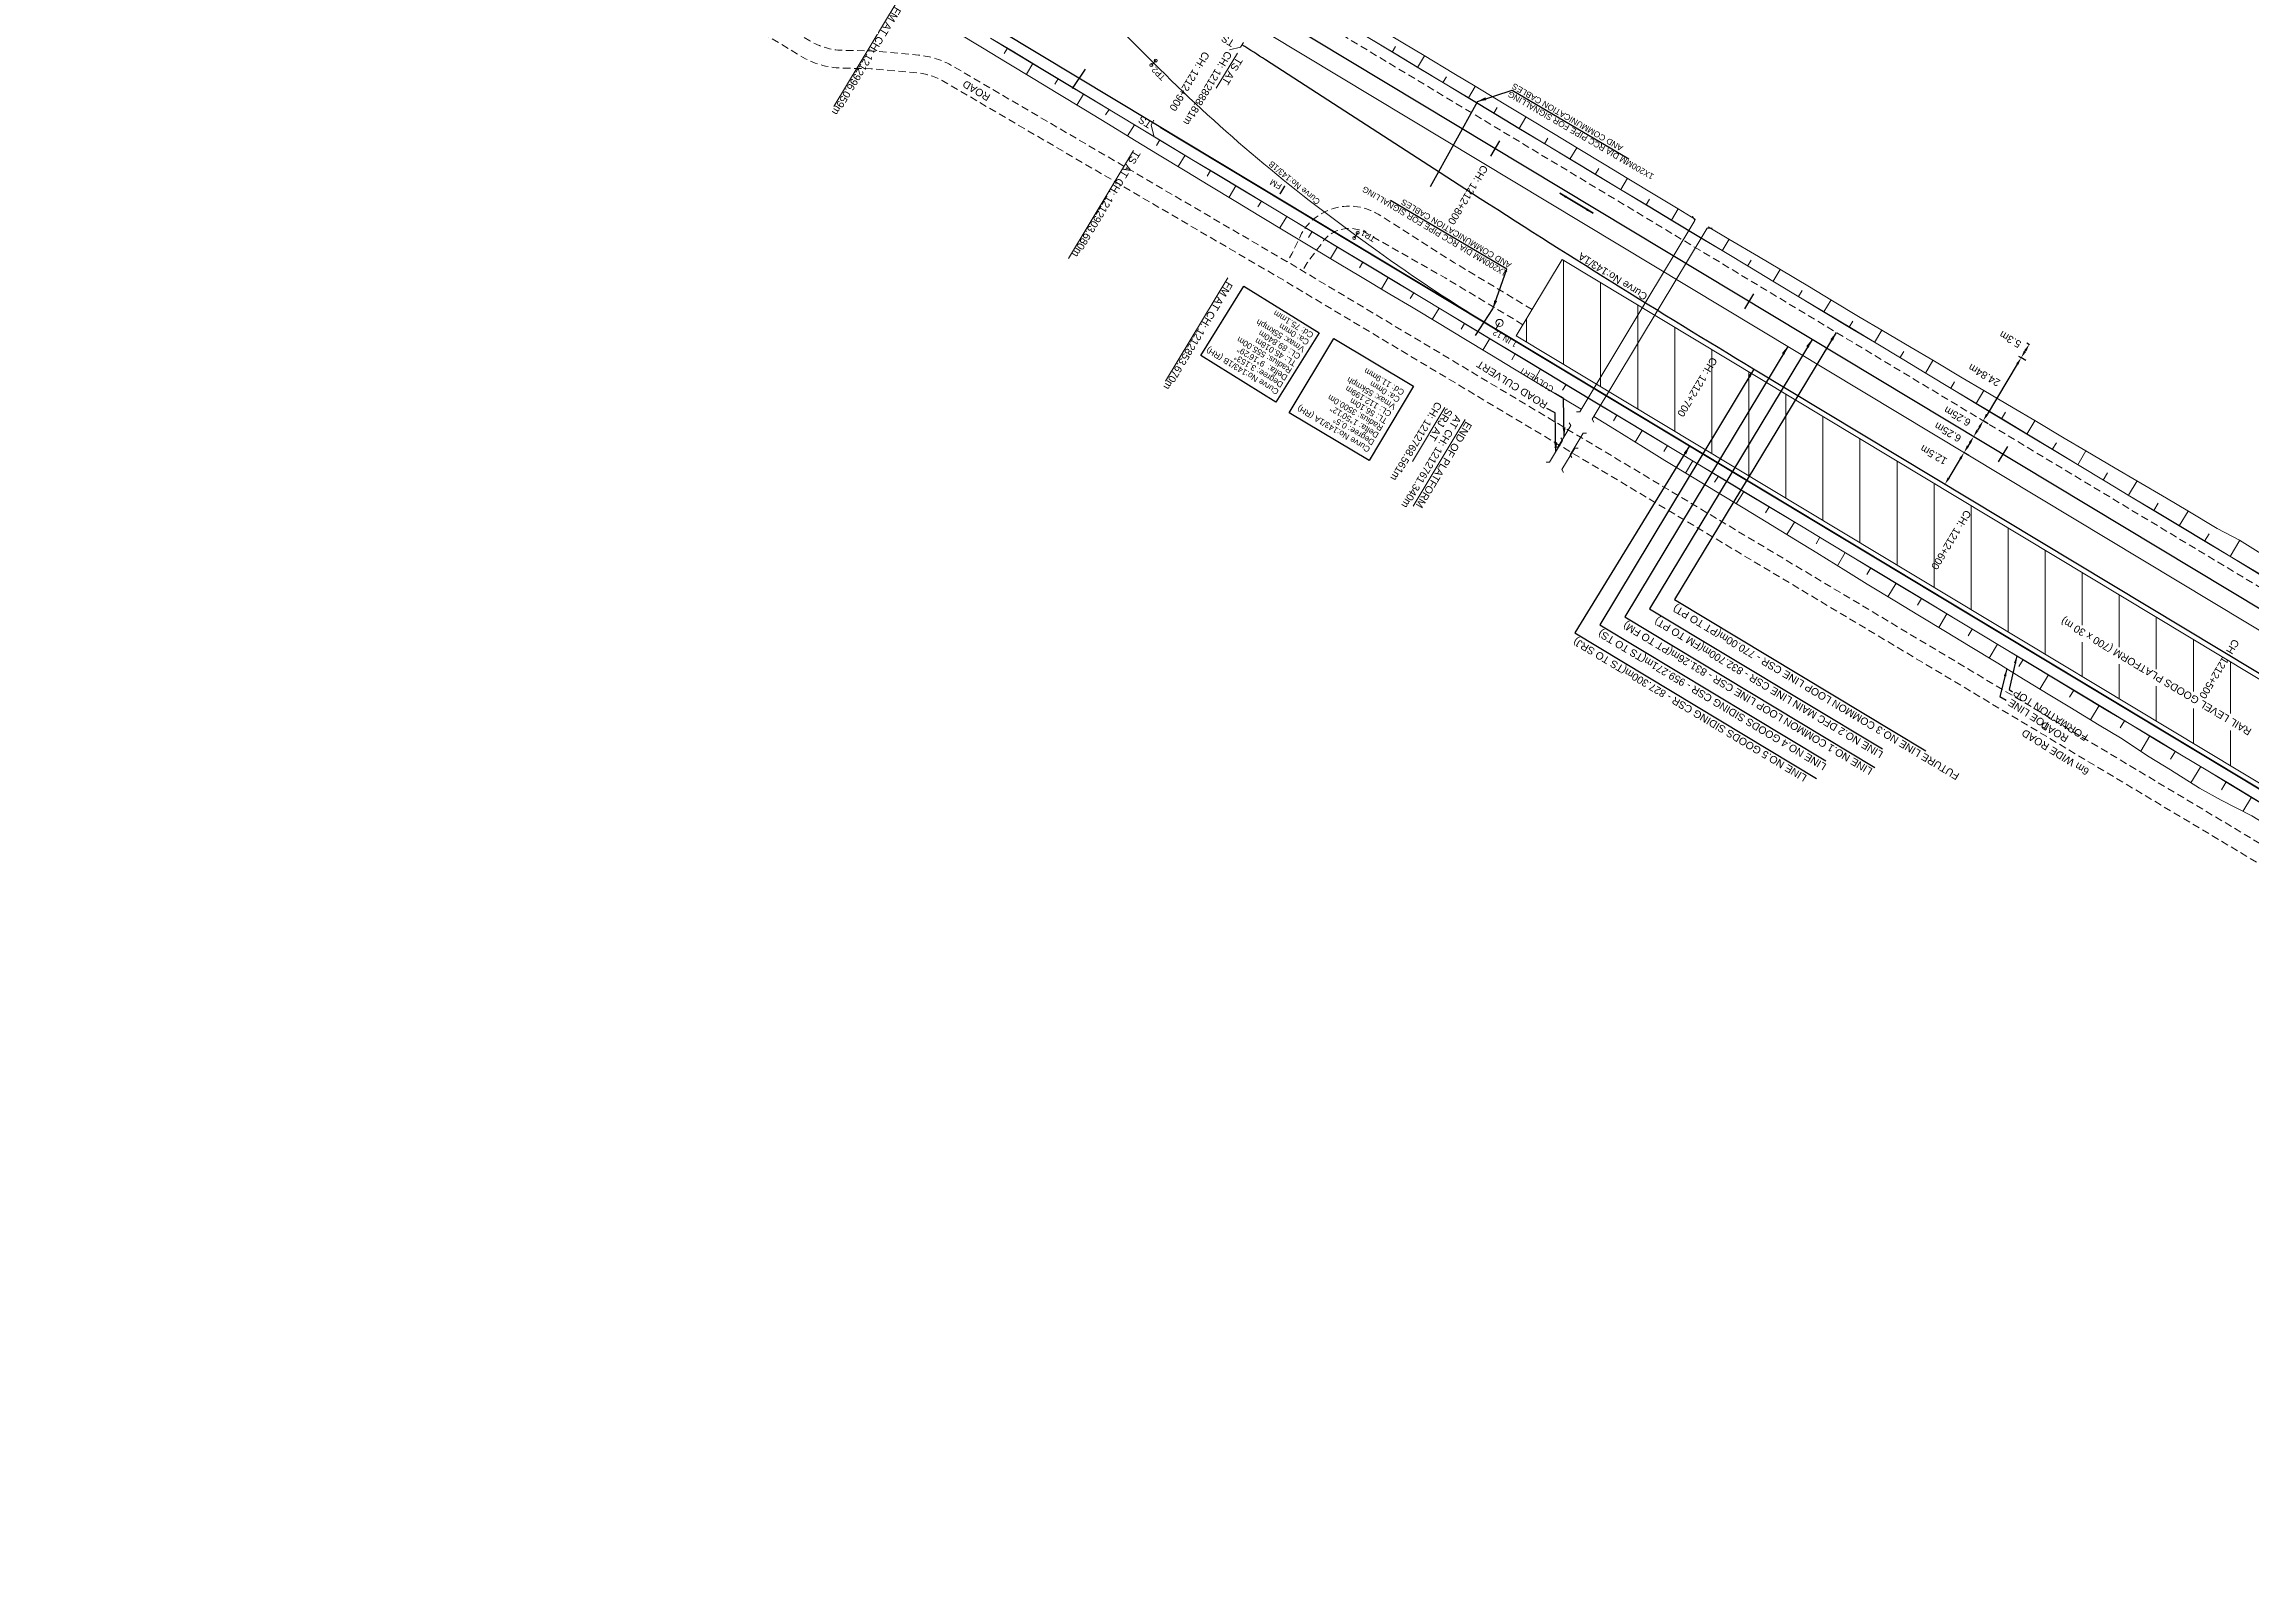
# Model space of a CAD drawing. Header units: metres. Extents: x 618805 to 628804, y 3390925 to 3396999.
# Drawn here: x 626296 to 627041, y 3391789 to 3392304 of the extents above; entities that cross this region are included whole.
import ezdxf
from ezdxf.enums import TextEntityAlignment as Align

# ---------------------------------------------------------------- set-up
doc = ezdxf.new("R2010")
doc.units = ezdxf.units.M
doc.header["$MEASUREMENT"] = 0
doc.linetypes.add('DASHED', pattern=[0.75, 0.5, -0.25])
doc.linetypes.add('HIDDEN', pattern=[0.375, 0.25, -0.125])
doc.layers.get('Defpoints').update_dxf_attribs({"lineweight": 0})
for name, color, linetype, lineweight in [('A-HATCH 1', 8, 'Continuous', 5), ('C-ALIG-LABL-DG', 1, 'Continuous', 25), ('Cardinal_Leader', 10, 'Continuous', 0), ("NEW KHANNA CROSSING STN. SRJ's", 10, 'Continuous', 0), ('NEW MANDI GOBINDGARH PLATFORM', 1, 'Continuous', 0), ("NEW MANDI GOBINDPUR CROSSING STN. SRJ's", 10, 'Continuous', 0), ('NEW MANDI GOBINDPUR LOOP LINES', 1, 'Continuous', 0), ('Proposed Curve_Details', 10, 'Continuous', 0), ('PROPOSED DFCC TOE LINE', 239, 'Continuous', 0), ('PROPOSED DFCC TOE SLOPES', 239, 'Continuous', 0), ('PROPOSED DFCC TRACK', 1, 'Continuous', 0), ('PROPOSED FORMATION LINE - PLAN', 187, 'Continuous', 0), ('Proposed TPTC Chainages', 10, 'Continuous', 0)]:
    doc.layers.add(name, color=color, linetype=linetype, lineweight=lineweight)
for name, color, linetype in [('Dimension', 10, 'Continuous'), ('PROPOSED ROADS', 10, 'DASHED'), ('Signalling cable pipes', 234, 'Continuous')]:
    doc.layers.add(name, color=color, linetype=linetype)
doc.styles.add('ARIAL', font='arial.ttf')
doc.styles.get("Standard").update_dxf_attribs({"font": 'arial.ttf'})
doc.styles.add('Style-Arial', font='arial.ttf')
doc.dimstyles.new('ISO-25', dxfattribs={"dimtxt": 2.5, "dimasz": 2.5, "dimexe": 1.25, "dimexo": 0.625, "dimtad": 1, "dimtxsty": 'Standard', "dimcen": 2.5, "dimadec": 0, "dimazin": 0, "dimtfac": 1, "dimtmove": 0, "dimatfit": 3, "dimfxl": 1, "dimarcsym": 0})
doc.dimstyles.get("Standard").update_dxf_attribs({"dimtxt": 2.5, "dimasz": 2.5, "dimexe": 0.18, "dimexo": 0.0625, "dimgap": 0.09, "dimtad": 0, "dimtih": 1, "dimtoh": 1, "dimdec": 3, "dimzin": 0, "dimdsep": 46, "dimtxsty": 'Standard', "dimcen": 0.09, "dimadec": 0, "dimazin": 0, "dimtfac": 1, "dimtdec": 3, "dimtofl": 0, "dimtmove": 0, "dimatfit": 3, "dimfxl": 1, "dimtolj": 1, "dimtzin": 0, "dimarcsym": 0})

# ---------------------------------------------------------------- blocks, each defined once
blk = doc.blocks.new('*D286')
at = {"layer": 'Defpoints', "color": 0, "transparency": 16777216}
for p in [(626948.87, 3392170.16), (626943.91, 3392165.85), (626945.64, 3392164.8)]:
    blk.add_point(p, dxfattribs=at)
at = {"layer": 'Dimension', "color": 0, "lineweight": -2, "transparency": 16777216}
for p, q in [((626948.76, 3392170.22), (626947.02, 3392171.27)), ((626945.54, 3392164.87), (626943.8, 3392165.91)), ((626945.84, 3392169.06), (626945.2, 3392167.99))]:
    blk.add_line(p, q, dxfattribs=at)
at = {"layer": 'Dimension', "color": 0, "transparency": 16777216}
for points in [[(626945.48, 3392169.28), (626946.2, 3392168.85), (626947.13, 3392171.2)], [(626944.84, 3392168.21), (626945.55, 3392167.78), (626943.91, 3392165.85)]]:
    blk.add_solid(points, dxfattribs=at)
at = {"layer": 'Dimension', "color": 0, "lineweight": 0, "transparency": 16777216, "insert": (626938.41, 3392172.71), "char_height": 2.5, "attachment_point": 5, "rotation": 150, "style": 'Style-Arial'}
blk.add_mtext('\\A1;6.25m', dxfattribs=at)
blk = doc.blocks.new('TerminatorOpen_0.5')
at = {"color": 0, "linetype": 'ByBlock', "lineweight": -2}
for q in [(-1, 0.25), (-1, 0), (-1, -0.25)]:
    blk.add_line((0, 0), q, dxfattribs=at)
blk = doc.blocks.new('*D270')
at = {"layer": 'Defpoints', "color": 0, "transparency": 16777216}
for p in [(626964.93, 3392202.96), (626965.9, 3392202.38), (626962.2, 3392198.42)]:
    blk.add_point(p, dxfattribs=at)
at = {"layer": 'Dimension', "color": 0, "lineweight": -2, "transparency": 16777216}
for p, q in [((626964.45, 3392199.98), (626964.61, 3392200.24)), ((626965.04, 3392202.9), (626966, 3392202.32)), ((626962.31, 3392198.35), (626963.27, 3392197.78))]:
    blk.add_line(p, q, dxfattribs=at)
at = {"layer": 'Dimension', "color": 0, "transparency": 16777216}
for points in [[(626964.1, 3392200.2), (626964.81, 3392199.77), (626963.16, 3392197.84)], [(626964.25, 3392200.45), (626964.96, 3392200.02), (626965.9, 3392202.38)]]:
    blk.add_solid(points, dxfattribs=at)
at = {"layer": 'Dimension', "color": 0, "lineweight": 0, "transparency": 16777216, "insert": (626959.49, 3392204.02), "char_height": 2.5, "attachment_point": 5, "rotation": 150, "style": 'Style-Arial'}
blk.add_mtext('\\A1;5.3m', dxfattribs=at)
blk = doc.blocks.new('*D256')
at = {"layer": 'Defpoints', "color": 0, "transparency": 16777216}
for p in [(626947.13, 3392171.2), (626948.87, 3392170.16), (626952.09, 3392175.51)]:
    blk.add_point(p, dxfattribs=at)
at = {"layer": 'Dimension', "color": 0, "lineweight": -2, "transparency": 16777216}
for p, q in [((626948.76, 3392170.22), (626947.02, 3392171.27)), ((626949.06, 3392174.42), (626948.42, 3392173.35)), ((626951.98, 3392175.58), (626950.25, 3392176.62))]:
    blk.add_line(p, q, dxfattribs=at)
at = {"layer": 'Dimension', "color": 0, "transparency": 16777216}
for points in [[(626948.06, 3392173.56), (626948.78, 3392173.13), (626947.13, 3392171.2)], [(626948.71, 3392174.63), (626949.42, 3392174.2), (626950.35, 3392176.56)]]:
    blk.add_solid(points, dxfattribs=at)
at = {"layer": 'Dimension', "color": 0, "lineweight": 0, "transparency": 16777216, "insert": (626941.63, 3392178.06), "char_height": 2.5, "attachment_point": 5, "rotation": 150, "style": 'Style-Arial'}
blk.add_mtext('\\A1;6.25m', dxfattribs=at)
blk = doc.blocks.new('*D257')
at = {"layer": 'Defpoints', "color": 0, "transparency": 16777216}
for p in [(626964.9, 3392196.79), (626950.35, 3392176.56), (626952.09, 3392175.51)]:
    blk.add_point(p, dxfattribs=at)
at = {"layer": 'Dimension', "color": 0, "lineweight": -2, "transparency": 16777216}
for p, q in [((626961.87, 3392195.7), (626951.64, 3392178.7)), ((626964.79, 3392196.86), (626963.06, 3392197.9)), ((626951.98, 3392175.58), (626950.25, 3392176.62))]:
    blk.add_line(p, q, dxfattribs=at)
at = {"layer": 'Dimension', "color": 0, "transparency": 16777216}
for points in [[(626961.52, 3392195.91), (626962.23, 3392195.48), (626963.16, 3392197.84)], [(626951.29, 3392178.91), (626952, 3392178.48), (626950.35, 3392176.56)]]:
    blk.add_solid(points, dxfattribs=at)
at = {"layer": 'Dimension', "color": 0, "lineweight": 0, "transparency": 16777216, "insert": (626950.7, 3392191.98), "char_height": 2.5, "attachment_point": 5, "rotation": 150, "style": 'Style-Arial'}
blk.add_mtext('\\A1;24.84m', dxfattribs=at)
blk = doc.blocks.new('*D262')
at = {"layer": 'Defpoints', "color": 0, "transparency": 16777216}
for p in [(626945.64, 3392164.8), (626937.46, 3392155.14), (626939.2, 3392154.09)]:
    blk.add_point(p, dxfattribs=at)
at = {"layer": 'Dimension', "color": 0, "lineweight": -2, "transparency": 16777216}
for p, q in [((626942.62, 3392163.71), (626938.75, 3392157.28)), ((626945.54, 3392164.87), (626943.8, 3392165.91)), ((626939.09, 3392154.16), (626937.35, 3392155.2))]:
    blk.add_line(p, q, dxfattribs=at)
at = {"layer": 'Dimension', "color": 0, "transparency": 16777216}
for points in [[(626942.26, 3392163.92), (626942.97, 3392163.49), (626943.91, 3392165.85)], [(626938.39, 3392157.5), (626939.11, 3392157.07), (626937.46, 3392155.14)]]:
    blk.add_solid(points, dxfattribs=at)
at = {"layer": 'Dimension', "color": 0, "lineweight": 0, "transparency": 16777216, "insert": (626933.64, 3392165.06), "char_height": 2.5, "attachment_point": 5, "rotation": 150, "style": 'Style-Arial'}
blk.add_mtext('\\A1;12.5m', dxfattribs=at)
blk = doc.blocks.new('Tick Hor')
blk.add_lwpolyline([(-0.5, 0), (0.5, 0)])

msp = doc.modelspace()

# ---------------------------------------------------------------- hatches: boundary and pattern name
at = {"layer": 'NEW MANDI GOBINDGARH PLATFORM', "lineweight": 0}
h = msp.add_hatch(dxfattribs=at)
h.set_pattern_fill('ANSI31', color=256, scale=100, angle=45)
h.set_pattern_definition([(90, (33.765, -20.325), (-12.5, 3e-15), [])])
h.paths.add_polyline_path([(626808.277, 3392230.9452), (626792.8029, 3392205.244), (627364.0509, 3391861.3783), (627371.5758, 3391856.8479), (627377.5657, 3391853.2307), (627382.0263, 3391850.5288), (627386.4627, 3391847.8307), (627392.4803, 3391844.1525), (627407.9524, 3391869.8505), (627406.5542, 3391870.7103), (627402.0801, 3391873.4451), (627397.592, 3391876.1747), (627393.0912, 3391878.9009), (627388.5711, 3391881.6306), (627384.0524, 3391884.3538), (627379.5247, 3391887.0798)])
h.paths.add_polyline_path([(627302.813, 3391913.6305), (627237.3144, 3391952.7737), (627233.9082, 3391947.2874), (627299.4068, 3391908.1442)], flags=16)
h.paths.add_polyline_path([(627044.2814, 3392071.543), (626976.4194, 3392111.976), (626973.8974, 3392107.7527), (627041.7594, 3392067.3197)], flags=16)

# ---------------------------------------------------------------- linework, layer by layer
at = {"layer": 'A-HATCH 1', "color": 1, "lineweight": 25, "ltscale": 2}
for points in [[(626711.7129, 3392182.843), (626686.3154, 3392198.589), (626700.8329, 3392222.0048), (626726.2304, 3392206.2587)], [(626743.1362, 3392163.1122), (626716.2095, 3392179.2124), (626731.234, 3392204.34), (626758.1607, 3392188.2398)]]:
    msp.add_lwpolyline(points, close=True, dxfattribs=at)
at = {"layer": 'Cardinal_Leader', "color": 1, "linetype": 'Continuous', "lineweight": 13}
for p, q in [((626669.6528, 3392296.5807), (626671.133, 3392298.0999)), ((626738.0914, 3392238.2433), (626739.2825, 3392239.9985))]:
    msp.add_line(p, q, dxfattribs=at)
for centre in [(626669.6528, 3392296.5807), (626671.133, 3392298.0999), (626738.0914, 3392238.2433), (626739.2825, 3392239.9985)]:
    msp.add_circle(centre, 0.5, dxfattribs=at)
at = {"layer": 'Dimension', "lineweight": 9}
msp.add_lwpolyline([(626787.1398, 3392209.5928), (626785.848, 3392207.4524)], dxfattribs=at)
msp.add_circle((626787.1398, 3392209.5928), 1.2, dxfattribs=at)
at = {"layer": "NEW KHANNA CROSSING STN. SRJ's", "color": 10, "linetype": 'Continuous', "lineweight": 13, "flags": 128}
msp.add_lwpolyline([(626775.5892, 3392176.9877), (626758.0059, 3392147.7774)], dxfattribs=at)
at = {"layer": 'NEW MANDI GOBINDGARH PLATFORM', "linetype": 'Continuous', "lineweight": 0}
msp.add_lwpolyline([(626792.8029, 3392205.244), (626808.277, 3392230.9452), (627408.003, 3391869.9371), (627392.5312, 3391844.2345), (626792.8052, 3392205.2426)], dxfattribs=at)
at = {"layer": "NEW MANDI GOBINDPUR CROSSING STN. SRJ's", "linetype": 'Continuous', "lineweight": 13, "flags": 128}
for points in [[(626583.5459, 3392317.4792), (626562.564, 3392282.6504)], [(626698.6756, 3392300.6618), (626691.5519, 3392288.7963)], [(626663.6291, 3392267.7463), (626641.7326, 3392231.2744)], [(626695.4585, 3392224.786), (626674.4766, 3392189.9573)], [(626768.7212, 3392181.0151), (626757.7729, 3392162.7791)]]:
    msp.add_lwpolyline(points, dxfattribs=at)
at = {"layer": "NEW MANDI GOBINDPUR CROSSING STN. SRJ's", "flags": 128}
msp.add_lwpolyline([(626700.7231, 3392304.2603), (626699.769, 3392302.671), (626696.0724, 3392301.7479)], dxfattribs=at)
at = {"layer": "NEW MANDI GOBINDPUR CROSSING STN. SRJ's", "color": 1, "linetype": 'Continuous', "lineweight": 50, "const_width": 0.5, "flags": 128}
msp.add_lwpolyline([(626714.7159, 3392255.8535), (626713.0335, 3392253.0586)], dxfattribs=at)
at = {"layer": 'NEW MANDI GOBINDPUR LOOP LINES', "color": 1, "linetype": 'Continuous', "lineweight": 25}
msp.add_line((626777.7069, 3392253.4021), (626767.0658, 3392260.2816), dxfattribs=at)
at = {"layer": 'NEW MANDI GOBINDPUR LOOP LINES', "linetype": 'Continuous', "lineweight": 0, "flags": 128}
for points in [[(627417.0667, 3391881.0273), (625293.8938, 3393159.082)], [(626670.5366, 3392277.9684), (626669.5824, 3392276.3791), (626670.5055, 3392272.6825)]]:
    msp.add_lwpolyline(points, dxfattribs=at)
at = {"layer": 'NEW MANDI GOBINDPUR LOOP LINES', "color": 1, "linetype": 'Continuous', "lineweight": 25}
for points in [[(626670.0595, 3392277.1738), (626076.8772, 3392634.2428)], [(627405.5734, 3391834.4274), (626670.0595, 3392277.1738)], [(627429.3589, 3391859.038), (626872.8903, 3392194.0071)]]:
    msp.add_lwpolyline(points, dxfattribs=at)
at = {"layer": 'NEW MANDI GOBINDPUR LOOP LINES', "color": 5, "linetype": 'HIDDEN', "lineweight": 0, "ltscale": 10, "flags": 128}
msp.add_lwpolyline([(627352.8953, 3391934.2456), (626469.1545, 3392466.2179)], dxfattribs=at)
at = {"layer": 'NEW MANDI GOBINDPUR LOOP LINES', "linetype": 'Continuous', "lineweight": 0}
msp.add_lwpolyline([(626539.3695, 3392402.0667, -0.02176849), (626579.6324, 3392375.3816), (626589.2634, 3392368.433, -0.04049045), (626657.5574, 3392310.2137), (626670.3929, 3392297.3403, 0.04049045), (626738.6869, 3392239.1209), (626745.4582, 3392234.2356, 0.02145454), (626785.8576, 3392207.4685)], format="xyb", dxfattribs=at)
at = {"layer": 'NEW MANDI GOBINDPUR LOOP LINES', "color": 1, "linetype": 'Continuous', "lineweight": 25}
for points in [[(626767.0658, 3392260.2816), (626708.1816, 3392298.3504, 0.00067438), (626700.2461, 3392303.4656, 0.00067438)], [(626672.6298, 3392275.6266), (627405.5734, 3391834.4274, 0.0371065), (627479.003, 3391797.3421), (627497.9237, 3391789.4871)], [(626872.8903, 3392194.0071, -0.00801442), (626777.7069, 3392253.4021)]]:
    msp.add_lwpolyline(points, format="xyb", dxfattribs=at)
at = {"layer": 'PROPOSED DFCC TOE LINE', "lineweight": 0, "flags": 128}
for points in [[(626737.3324, 3392314.3528), (626744.5743, 3392310.0127), (626754.5253, 3392304.0957), (626761.7723, 3392299.8037), (626771.6763, 3392293.8067), (626778.8753, 3392289.4357), (626788.7573, 3392283.4637), (626795.9893, 3392279.0857), (626805.8703, 3392273.1127), (626813.1213, 3392268.7657), (626823.0243, 3392262.8277), (626830.2633, 3392258.4617), (626840.1393, 3392252.4797), (626847.3703, 3392248.1007), (626853.2955, 3392244.5312)], [(626698.7586, 3392250.2325), (626688.8436, 3392256.2095), (626681.6146, 3392260.5845), (626671.7376, 3392266.5735), (626664.5136, 3392270.9575), (626654.6406, 3392276.9505), (626647.3936, 3392281.3505), (626637.5576, 3392287.3515), (626630.3196, 3392291.7675), (626620.4686, 3392297.7425), (626613.2606, 3392302.1055), (626603.3426, 3392308.0725)], [(626814.7371, 3392180.4759), (626808.7916, 3392184.0125), (626801.5366, 3392188.3515), (626791.6256, 3392194.2755), (626784.4116, 3392198.6825), (626774.5306, 3392204.6565), (626767.2946, 3392209.0275), (626757.3956, 3392214.9715), (626750.1466, 3392219.3205), (626740.2396, 3392225.2505), (626733.0056, 3392229.5655), (626723.0886, 3392235.5395), (626715.8766, 3392239.8895), (626705.9666, 3392245.8755), (626698.7412, 3392250.243)], [(626857.493, 3392242.0055), (626864.5453, 3392237.8537), (626874.5093, 3392231.9817), (626881.7683, 3392227.6847), (626891.7253, 3392221.7647), (626898.9383, 3392217.4277), (626908.8623, 3392211.4547), (626916.0983, 3392207.1547), (626926.0573, 3392201.2527), (626933.3073, 3392196.9637), (626943.2743, 3392191.0757), (626950.5273, 3392186.7907), (626960.4943, 3392180.9017), (626967.7373, 3392176.6007), (626977.6503, 3392170.7267), (626984.9543, 3392166.4207), (626994.9213, 3392160.5997), (627002.2263, 3392156.3337), (627012.1543, 3392150.4477), (627019.4223, 3392146.1217), (627029.3603, 3392140.2067), (627036.8503, 3392136.2927), (627046.7103, 3392130.1277)], [(627048.2356, 3392038.8665), (627040.9556, 3392043.1995), (627030.6936, 3392048.5055), (627023.3706, 3392052.5755), (627013.5106, 3392058.7395), (627006.4096, 3392063.1785), (626996.6876, 3392069.5735), (626989.4406, 3392073.8905), (626979.5596, 3392079.8985), (626972.3146, 3392084.2645), (626962.4606, 3392090.2735), (626955.2616, 3392094.7145), (626945.4276, 3392100.7575), (626938.1836, 3392105.1635), (626928.2856, 3392111.0605), (626921.0786, 3392115.4225), (626911.2156, 3392121.4835), (626904.0396, 3392125.8965), (626894.1786, 3392131.9615), (626887.0056, 3392136.3795), (626877.1336, 3392142.4245), (626869.9436, 3392146.8015), (626860.0276, 3392152.7885), (626852.8256, 3392157.1425), (626842.9456, 3392163.1905), (626835.7616, 3392167.6125), (626825.9206, 3392173.6885), (626818.9456, 3392177.9685)]]:
    msp.add_lwpolyline(points, dxfattribs=at)
at = {"layer": 'PROPOSED DFCC TOE SLOPES', "linetype": 'Continuous', "lineweight": 0, "flags": 128}
for points in [[(626621.099, 3392302.2689), (626620.0164, 3392300.4702)], [(626629.6665, 3392297.1117), (626627.4845, 3392293.487)], [(626750.9246, 3392300.9818), (626752.0893, 3392302.9167)], [(626759.4919, 3392295.8244), (626761.8563, 3392299.7528)], [(626759.4921, 3392295.8242), (626761.8569, 3392299.7525)], [(626638.2341, 3392291.9548), (626637.1299, 3392290.1205)], [(626638.2342, 3392291.9548), (626637.13, 3392290.1204)], [(626768.06, 3392290.6675), (626769.2355, 3392292.6202)], [(626768.06, 3392290.6674), (626769.2355, 3392292.6201)], [(626776.6275, 3392285.51), (626778.9599, 3392289.3846)], [(626776.6275, 3392285.51), (626778.96, 3392289.3845)], [(626646.8014, 3392286.797), (626644.5625, 3392283.0777)], [(626646.8016, 3392286.7969), (626644.5629, 3392283.0775)], [(626655.3691, 3392281.6398), (626654.238, 3392279.7608)], [(626785.1947, 3392280.3526), (626786.3564, 3392282.2826)], [(626663.9364, 3392276.4824), (626661.655, 3392272.6927)], [(626663.9364, 3392276.4823), (626661.6551, 3392272.6926)], [(626793.762, 3392275.1953), (626796.073, 3392279.0351)], [(626793.7623, 3392275.1951), (626796.0737, 3392279.0347)], [(626672.5039, 3392271.325), (626671.3539, 3392269.4146)], [(626672.504, 3392271.325), (626671.3541, 3392269.4145)], [(626802.33, 3392270.0382), (626803.4808, 3392271.9499)], [(626810.8975, 3392264.881), (626813.2055, 3392268.7152)], [(626681.0717, 3392266.1679), (626678.7547, 3392262.3186)], [(626689.6392, 3392261.0108), (626688.4738, 3392259.0747)], [(626819.4651, 3392259.7239), (626820.6234, 3392261.6483)], [(626819.4653, 3392259.7237), (626820.6238, 3392261.6481)], [(626698.2067, 3392255.8535), (626695.8708, 3392251.9733)], [(626828.0323, 3392254.5661), (626830.3467, 3392258.4112)], [(626706.774, 3392250.6961), (626705.6025, 3392248.7499)], [(626706.7741, 3392250.696), (626705.6025, 3392248.7499)], [(626715.3418, 3392245.5391), (626712.9903, 3392241.6329)], [(626715.342, 3392245.539), (626712.9907, 3392241.6326)], [(626836.5997, 3392249.4091), (626837.7496, 3392251.3199)], [(626836.6001, 3392249.4089), (626837.7503, 3392251.3195)], [(626845.1677, 3392244.2519), (626847.4541, 3392248.0502)], [(626723.9095, 3392240.3818), (626722.731, 3392238.4239)], [(626862.3025, 3392233.937), (626864.6302, 3392237.8037)], [(626732.4768, 3392235.2244), (626730.1175, 3392231.3052)], [(626741.0441, 3392230.067), (626739.8711, 3392228.1185)], [(626870.87, 3392228.7799), (626872.0578, 3392230.7532)], [(626749.6118, 3392224.91), (626747.2799, 3392221.0364)], [(626749.6121, 3392224.9098), (626747.2805, 3392221.036)], [(626879.4377, 3392223.6229), (626881.8524, 3392227.6347)], [(626879.4377, 3392223.6229), (626881.8524, 3392227.6347)], [(626758.1796, 3392219.7527), (626757.0184, 3392217.8236)], [(626766.7468, 3392214.5952), (626764.4305, 3392210.7473)], [(626888.0053, 3392218.4659), (626889.2267, 3392220.495)], [(626888.0057, 3392218.4657), (626889.2272, 3392220.4947)], [(626896.5727, 3392213.3079), (626899.0223, 3392217.3772)], [(626775.3143, 3392209.4378), (626774.1544, 3392207.5111)], [(626775.3144, 3392209.4378), (626774.1545, 3392207.511)], [(626905.1402, 3392208.151), (626906.365, 3392210.1858)], [(626905.1402, 3392208.151), (626906.365, 3392210.1858)], [(626913.7078, 3392202.9938), (626916.1824, 3392207.1049)], [(626783.8819, 3392204.2807), (626781.5525, 3392200.4111)], [(626922.2754, 3392197.8367), (626923.5304, 3392199.9216)], [(626922.2755, 3392197.8366), (626923.5305, 3392199.9215)], [(626792.4495, 3392199.1237), (626791.2717, 3392197.1674)], [(626792.4498, 3392199.1235), (626791.2723, 3392197.1671)], [(626801.0173, 3392193.9664), (626798.6691, 3392190.0654)], [(626930.8427, 3392192.6789), (626933.3919, 3392196.9137)], [(626930.8428, 3392192.6788), (626933.3921, 3392196.9136)], [(626809.5845, 3392188.8089), (626808.418, 3392186.8712)], [(626809.5845, 3392188.8088), (626808.4181, 3392186.8711)], [(626939.4102, 3392187.5218), (626940.7061, 3392189.6746)], [(626947.978, 3392182.3653), (626950.6115, 3392186.7409)], [(626947.9784, 3392182.3651), (626950.6123, 3392186.7405)], [(626826.7196, 3392178.4946), (626825.5554, 3392176.5608)], [(626826.7197, 3392178.4945), (626825.5556, 3392176.5606)], [(626956.5457, 3392177.2076), (626957.8839, 3392179.4305)], [(626835.2873, 3392173.3374), (626832.9034, 3392169.3771)], [(626835.2874, 3392173.3373), (626832.9036, 3392169.377)], [(626965.1131, 3392172.0502), (626967.8221, 3392176.5504)], [(626843.8547, 3392168.1797), (626842.6362, 3392166.1553)], [(626843.8547, 3392168.1797), (626842.6362, 3392166.1553)], [(626852.4222, 3392163.0226), (626849.9443, 3392158.9062)], [(626973.6805, 3392166.893), (626975.0528, 3392169.1728)], [(626982.2478, 3392161.7355), (626985.0383, 3392166.3717)], [(626982.2481, 3392161.7352), (626985.0392, 3392166.3711)], [(626860.9897, 3392157.8656), (626859.7409, 3392155.7912)], [(626860.9899, 3392157.8655), (626859.7412, 3392155.791)], [(626990.8156, 3392156.5781), (626992.2452, 3392158.9529)], [(626999.3831, 3392151.4212), (627002.3102, 3392156.284)], [(626999.3832, 3392151.4212), (627002.3103, 3392156.2839)], [(626869.5576, 3392152.7084), (626867.0526, 3392148.5469)], [(626869.5575, 3392152.7084), (626867.0526, 3392148.547)], [(626878.1248, 3392147.5507), (626876.8628, 3392145.4541)], [(627007.9503, 3392146.2634), (627009.4313, 3392148.7237)], [(626886.6923, 3392142.3934), (626884.1316, 3392138.1393)], [(627016.518, 3392141.1063), (627019.5066, 3392146.0715)], [(627016.5183, 3392141.1062), (627019.5073, 3392146.0711)], [(626895.2598, 3392137.2362), (626893.9554, 3392135.0693)], [(627025.0857, 3392135.9491), (627026.593, 3392138.4529)], [(627033.6532, 3392130.7922), (627036.9329, 3392136.241)], [(626903.8271, 3392132.0787), (626901.1685, 3392127.6623)], [(626903.8274, 3392132.0786), (626901.1691, 3392127.662)], [(626912.3951, 3392126.9218), (626911.0412, 3392124.6725)], [(626920.9625, 3392121.7645), (626918.207, 3392117.1871)], [(626929.5299, 3392116.6071), (626928.1401, 3392114.2984)], [(626929.5299, 3392116.6071), (626928.1401, 3392114.2984)], [(626938.0974, 3392111.4498), (626935.3349, 3392106.8606)], [(626938.0976, 3392111.4497), (626935.3353, 3392106.8604)], [(626946.6652, 3392106.2928), (626945.2798, 3392103.9914)], [(626955.2323, 3392101.1352), (626952.4187, 3392096.4614)], [(626955.2325, 3392101.1352), (626952.419, 3392096.4612)], [(626963.8, 3392095.9779), (626962.3667, 3392093.5968)], [(626963.8001, 3392095.9779), (626962.3668, 3392093.5967)], [(626972.3677, 3392090.8208), (626969.4666, 3392086.0012)], [(626972.3677, 3392090.8207), (626969.4667, 3392086.0011)], [(626980.9353, 3392085.6638), (626979.4788, 3392083.2443)], [(626989.5028, 3392080.5067), (626986.5703, 3392075.6357)], [(626989.5029, 3392080.5066), (626986.5707, 3392075.6355)], [(626998.0702, 3392075.349), (626996.6083, 3392072.9203)], [(626998.0704, 3392075.3489), (626996.6085, 3392072.9201)], [(627006.638, 3392070.1919), (627003.549, 3392065.0601)], [(627015.2054, 3392065.0348), (627013.597, 3392062.3628)], [(627023.7728, 3392059.8773), (627020.4691, 3392054.3893)], [(627023.7728, 3392059.8773), (627020.4691, 3392054.3893)], [(627032.3403, 3392054.7199), (627030.7323, 3392052.0488)], [(627032.3404, 3392054.7198), (627030.7326, 3392052.0486)], [(627040.9079, 3392049.5629), (627037.9979, 3392044.7287)]]:
    msp.add_lwpolyline(points, dxfattribs=at)
at = {"layer": 'PROPOSED DFCC TRACK', "color": 12, "linetype": 'Continuous', "lineweight": 30, "flags": 128}
msp.add_lwpolyline([(627424.6711, 3391883.7448), (625313.4532, 3393154.6032)], dxfattribs=at)
at = {"layer": 'PROPOSED DFCC TRACK', "linetype": 'Continuous', "lineweight": 0, "flags": 128}
for points in [[(626813.1429, 3392179.6139), (626814.2182, 3392179.6139), (626837.2095, 3392217.8083), (626851.678, 3392241.8441), (626853.0591, 3392244.1385), (626852.2417, 3392245.5678)], [(626858.9018, 3392241.5587), (626857.2562, 3392241.6121), (626855.8751, 3392239.3177), (626841.4065, 3392215.2818), (626818.4153, 3392177.0875), (626818.9186, 3392176.1372)], [(626802.9017, 3392162.6008), (626803.9771, 3392162.6008), (626808.3698, 3392169.8982), (626807.8665, 3392170.8484)], [(626813.6421, 3392167.3717), (626812.5668, 3392167.3717), (626808.1741, 3392160.0744), (626808.6774, 3392159.1241)]]:
    msp.add_lwpolyline(points, dxfattribs=at)
at = {"layer": 'PROPOSED DFCC TRACK', "color": 1, "linetype": 'Continuous', "lineweight": 20, "flags": 128}
for points in [[(626805.7161, 3392167.6389), (626806.7915, 3392167.6389), (626811.1842, 3392174.9363), (626810.6808, 3392175.8866)], [(626816.4565, 3392172.4099), (626815.3812, 3392172.4099), (626810.9885, 3392165.1125), (626811.4918, 3392164.1622)]]:
    msp.add_lwpolyline(points, dxfattribs=at)
at = {"layer": 'PROPOSED FORMATION LINE - PLAN', "lineweight": 0, "flags": 128}
for points in [[(626701.0521, 3392254.0821), (626691.1507, 3392260.0424), (626683.9107, 3392264.4004), (626674.0157, 3392270.3564), (626666.7757, 3392274.7144), (626656.8807, 3392280.6714), (626649.6167, 3392285.0434), (626639.7457, 3392290.9864), (626632.4817, 3392295.3584), (626622.6107, 3392301.3004), (626615.3917, 3392305.6454)], [(626701.078, 3392254.1251), (626691.1766, 3392260.0855), (626683.9366, 3392264.4435), (626674.0416, 3392270.3995), (626666.8016, 3392274.7575), (626656.9066, 3392280.7145), (626649.6426, 3392285.0865), (626639.7716, 3392291.0295), (626632.5076, 3392295.4015), (626622.6366, 3392301.3435), (626615.4176, 3392305.6885)], [(627043.5313, 3392124.8457), (627033.5693, 3392130.8427), (627026.3423, 3392135.1927), (627016.4343, 3392141.1567), (627009.1873, 3392145.5187), (626999.2993, 3392151.4717), (626992.0523, 3392155.8337), (626982.1643, 3392161.7857), (626974.9003, 3392166.1587), (626965.0293, 3392172.1007), (626957.8113, 3392176.4457), (626947.8943, 3392182.4157), (626940.6763, 3392186.7597), (626930.7583, 3392192.7297), (626923.5413, 3392197.0747), (626913.6233, 3392203.0447), (626906.4133, 3392207.3847), (626896.4883, 3392213.3587), (626889.2783, 3392217.6997), (626879.3533, 3392223.6737), (626872.1263, 3392228.0237), (626862.2183, 3392233.9877), (626854.9913, 3392238.3387), (626845.0833, 3392244.3027), (626837.8413, 3392248.6617), (626827.9483, 3392254.6167), (626820.7063, 3392258.9767), (626810.8133, 3392264.9317), (626803.5703, 3392269.2917), (626793.6783, 3392275.2457), (626786.4353, 3392279.6057), (626776.5433, 3392285.5607), (626769.3273, 3392289.9047), (626759.4083, 3392295.8747), (626752.1923, 3392300.2187), (626742.2733, 3392306.1897)], [(627043.5563, 3392124.8887), (627033.5953, 3392130.8857), (627026.3683, 3392135.2357), (627016.4603, 3392141.1997), (627009.2133, 3392145.5617), (626999.3253, 3392151.5147), (626992.0783, 3392155.8767), (626982.1893, 3392161.8287), (626974.9263, 3392166.2017), (626965.0543, 3392172.1437), (626957.8373, 3392176.4877), (626947.9193, 3392182.4577), (626940.7023, 3392186.8027), (626930.7843, 3392192.7727), (626923.5673, 3392197.1167), (626913.6493, 3392203.0867), (626906.4383, 3392207.4277), (626896.5143, 3392213.4017), (626889.3033, 3392217.7427), (626879.3793, 3392223.7167), (626872.1523, 3392228.0667), (626862.2443, 3392234.0307), (626855.0173, 3392238.3817), (626845.1093, 3392244.3457), (626837.8673, 3392248.7047), (626827.9743, 3392254.6597), (626820.7323, 3392259.0197), (626810.8393, 3392264.9747), (626803.5963, 3392269.3347), (626793.7043, 3392275.2887), (626786.4613, 3392279.6487), (626776.5693, 3392285.6037), (626769.3533, 3392289.9477), (626759.4343, 3392295.9177), (626752.2183, 3392300.2617), (626742.2993, 3392306.2327)], [(627043.7287, 3392047.8064), (627033.8517, 3392053.7514), (627026.6787, 3392058.0694), (627016.7167, 3392064.0664), (627009.5437, 3392068.3844), (626999.5817, 3392074.3804), (626992.3547, 3392078.7314), (626982.4467, 3392084.6954), (626975.1997, 3392089.0574), (626965.3117, 3392095.0094), (626958.0647, 3392099.3714), (626948.1767, 3392105.3244), (626940.9127, 3392109.6964), (626931.0417, 3392115.6384), (626923.8237, 3392119.9834), (626913.9067, 3392125.9534), (626906.6887, 3392130.2974), (626896.7717, 3392136.2674), (626889.5537, 3392140.6124), (626879.6357, 3392146.5824), (626872.4257, 3392150.9234), (626862.5007, 3392156.8974), (626855.2907, 3392161.2374), (626845.3657, 3392167.2114), (626838.1387, 3392171.5624), (626828.2307, 3392177.5264), (626821.0037, 3392181.8764), (626811.0957, 3392187.8404), (626803.8537, 3392192.2004), (626793.9607, 3392198.1554), (626786.7187, 3392202.5144), (626776.8257, 3392208.4694), (626769.5827, 3392212.8294), (626759.6907, 3392218.7844), (626752.4477, 3392223.1444), (626742.5557, 3392229.0984), (626735.3397, 3392233.4424), (626725.4207, 3392239.4134), (626718.2047, 3392243.7574), (626708.2857, 3392249.7274), (626701.0521, 3392254.082)], [(627043.7546, 3392047.8495), (627033.8776, 3392053.7945), (627026.7046, 3392058.1125), (627016.7426, 3392064.1095), (627009.5696, 3392068.4275), (626999.6076, 3392074.4235), (626992.3806, 3392078.7745), (626982.4726, 3392084.7385), (626975.2256, 3392089.1005), (626965.3376, 3392095.0525), (626958.0906, 3392099.4145), (626948.2026, 3392105.3675), (626940.9386, 3392109.7395), (626931.0676, 3392115.6815), (626923.8496, 3392120.0265), (626913.9326, 3392125.9965), (626906.7146, 3392130.3405), (626896.7976, 3392136.3105), (626889.5796, 3392140.6555), (626879.6616, 3392146.6255), (626872.4516, 3392150.9665), (626862.5266, 3392156.9405), (626855.3166, 3392161.2805), (626845.3916, 3392167.2545), (626838.1646, 3392171.6055), (626828.2566, 3392177.5695), (626821.0296, 3392181.9195), (626811.1216, 3392187.8835), (626803.8796, 3392192.2435), (626793.9866, 3392198.1985), (626786.7446, 3392202.5575), (626776.8516, 3392208.5125), (626769.6086, 3392212.8725), (626759.7166, 3392218.8275), (626752.4736, 3392223.1875), (626742.5816, 3392229.1415), (626735.3656, 3392233.4855), (626725.4466, 3392239.4565), (626718.2306, 3392243.8005), (626708.3116, 3392249.7705), (626701.078, 3392254.1251)]]:
    msp.add_lwpolyline(points, dxfattribs=at)
at = {"layer": 'PROPOSED ROADS', "color": 1, "linetype": 'DASHED', "lineweight": 13, "ltscale": 5, "flags": 128}
for points in [[(627368.0095, 3391833.9079), (627281.7766, 3391883.1352, -0.0067555), (627274.7218, 3391887.2899), (627113.9724, 3391984.9068, 0.00167512), (627112.268, 3391985.9341), (626715.0253, 3392223.5359), (626599.6425, 3392291.0493, 0.11029254), (626590.5097, 3392293.9719), (626575.5584, 3392295.3214, 0.01624119), (626575.1045, 3392295.3475), (626565.127, 3392295.5976, -0.1304043), (626551.3428, 3392299.6271), (626350.8247, 3392420.8473, -0.10489044), (626342.3445, 3392428.7913), (626326.1798, 3392451.9679, 0.10547854), (626317.6438, 3392459.9456), (625857.4473, 3392736.6904)], [(627397.2638, 3391852.0988), (627397.5118, 3391851.9116, -0.06070787), (627396.2642, 3391848.1195), (627395.4264, 3391846.2136), (627392.8033, 3391842.0167), (627389.027, 3391838.7492), (627384.4153, 3391836.7208, -0.20661429), (627371.139, 3391839.0238), (627284.7512, 3391888.3459, -0.0067555), (627277.8361, 3391892.4183), (627117.0867, 3391990.0353, 0.00167512), (627115.3478, 3391991.0833), (626718.0803, 3392228.7), (626602.6727, 3392296.2279, 0.11029254), (626591.049, 3392299.9476), (626576.0977, 3392301.2971, 0.01624119), (626575.2548, 3392301.3456), (626565.2773, 3392301.5957, -0.1304043), (626554.4469, 3392304.7617), (626353.9288, 3392425.9819, -0.10489044), (626347.2657, 3392432.2237), (626331.1011, 3392455.4003, 0.10547854), (626320.7359, 3392465.0874), (625860.5394, 3392741.8323)], [(626798.1493, 3392214.1145), (626771.9518, 3392229.8874), (626746.1411, 3392246.3028, 0.41601201), (626720.3475, 3392239.8121), (626717.1093, 3392232.8891), (626715.5137, 3392230.2018)], [(626795.0545, 3392208.9742), (626768.857, 3392224.7471), (626742.2726, 3392239.8775, 0.41601201), (626726.7965, 3392235.9831), (626722.2684, 3392229.8259), (626720.6775, 3392227.1465)]]:
    msp.add_lwpolyline(points, format="xyb", dxfattribs=at)
at = {"layer": 'Signalling cable pipes', "lineweight": 30}
for points in [[(626647.2947, 3392295.2127), (626642.9935, 3392288.6651)], [(626779.6732, 3392284.3249), (626763.696, 3392255.5172)], [(626779.0376, 3392205.3494), (626784.8623, 3392214.2819)]]:
    msp.add_lwpolyline(points, dxfattribs=at)

# ---------------------------------------------------------------- block references
at = {"layer": 'C-ALIG-LABL-DG', "color": 1, "linetype": 'Continuous', "lineweight": 25, "xscale": 6, "yscale": 6, "zscale": 6, "rotation": 238.9541622295999}
for p in [(626785.626, 3392268.4287), (626871.3015, 3392216.8563), (626956.977, 3392165.284)]:
    msp.add_blockref('Tick Hor', p, dxfattribs=at)

# ---------------------------------------------------------------- texts
at = {"layer": 'C-ALIG-LABL-DG', "color": 1, "lineweight": 25, "style": 'ARIAL'}
for s, p in [('CH: 1212+900', (626687.3036, 3392301.415)), ('CH: 1212+800', (626781.2595, 3392263.1115)), ('CH: 1212+700', (626858.6546, 3392198.2702)), ('CH: 1212+600', (626944.3301, 3392146.6979)), ('CH: 1212+500', (627034.78, 3392103.1287))]:
    msp.add_text(s, height=2.5, rotation=238.9541622, dxfattribs=at).set_placement(p)
at = {"layer": "NEW KHANNA CROSSING STN. SRJ's", "linetype": 'Continuous', "lineweight": 13, "insert": (626775.1118, 3392176.9782), "char_height": 2.5, "width": 96.534974, "attachment_point": 4, "rotation": 239.0207617, "line_spacing_factor": 0.648, "style": 'Style-Arial'}
msp.add_mtext('\\pxsm1;END OF PLATFORM\\PAT CH: 1212761.340m ', dxfattribs=at)
at = {"layer": 'NEW MANDI GOBINDGARH PLATFORM', "color": 10, "linetype": 'Continuous', "lineweight": 13, "style": 'Style-Arial'}
msp.add_text('RAIL LEVEL GOODS PLATFORM (700 x 30 m)', height=2.5, rotation=149.1560046, dxfattribs=at).set_placement((626976.8665, 3392109.3231), align=Align.MIDDLE_RIGHT)
at = {"layer": "NEW MANDI GOBINDPUR CROSSING STN. SRJ's", "linetype": 'Continuous', "lineweight": 13, "char_height": 2.5, "attachment_point": 4, "line_spacing_factor": 0.648, "style": 'Style-Arial'}
for s, insert, width, rotation in [('\\pxsm1;FM AT CH: 1212996.059m ', (626584.2736, 3392315.7937), 43.278573, 238.9539489), ('\\pxsm1;TS AT \\PCH: 1212888.81m ', (626697.7101, 3392299.8622), 48.578282, 239.0207664), ('\\pxsm1;TS AT CH: 1212903.680m ', (626665.0261, 3392267.3614), 54.103871, 239.0207664), ('\\pxsm1;FM AT CH: 1212853.670m ', (626696.1863, 3392223.1005), 42.013437, 238.9539489), ('\\pxsm1;SRJ AT \\PCH: 1212768.561m', (626768.5937, 3392181.5315), 42.027046, 239.0207664)]:
    msp.add_mtext(s, dxfattribs=dict(at, insert=insert, width=width, rotation=rotation))
at = {"layer": "NEW MANDI GOBINDPUR CROSSING STN. SRJ's", "linetype": 'Continuous', "lineweight": 13, "char_height": 2.5, "attachment_point": 4, "rotation": 148, "line_spacing_factor": 0.60036, "style": 'Style-Arial'}
for insert in [(626697.3918, 3392303.6378), (626669.4045, 3392276.1824)]:
    msp.add_mtext('TS', dxfattribs=dict(at, insert=insert))
at = {"layer": "NEW MANDI GOBINDPUR CROSSING STN. SRJ's", "color": 1, "linetype": 'Continuous', "lineweight": 13, "char_height": 2, "line_spacing_factor": 0.60036, "style": 'ARIAL'}
for s, insert, attachment_point, rotation in [('FM', (626713.4193, 3392255.3962), 4, 151.0367517), ('1 IN 12', (626785.1086, 3392206.6102), 6, 149.9078977)]:
    msp.add_mtext(s, dxfattribs=dict(at, insert=insert, attachment_point=attachment_point, rotation=rotation))
at = {"layer": 'NEW MANDI GOBINDPUR LOOP LINES', "color": 1, "linetype": 'Continuous', "lineweight": 13, "style": 'Style-Arial'}
for p in [(626606.2887, 3392290.5434), (626970.1059, 3392074.1985)]:
    msp.add_text('ROAD', height=2.5, rotation=149.1560046, dxfattribs=at).set_placement(p, align=Align.MIDDLE_RIGHT)
at = {"layer": 'NEW MANDI GOBINDPUR LOOP LINES', "color": 10, "linetype": 'Continuous', "lineweight": 13, "style": 'Style-Arial'}
for s, p in [('LINE NO.2 DFC MAIN LINE CSR - 832.700m(FM TO PT)', (626839.7146, 3392109.2851)), ('LINE NO.5 GOODS SIDING CSR - 827.300m(TS TO SRJ)', (626812.2887, 3392102.3904)), ('LINE NO.4 GOODS SIDING CSR - 959.271m(TS TO TS)', (626820.715, 3392105.1037)), ('LINE NO.1 COMMON LOOP LINE CSR - 831.26m(PT TO FM)', (626829.1412, 3392107.817))]:
    msp.add_text(s, height=2.5, rotation=149.1560046, dxfattribs=at).set_placement(p, align=Align.MIDDLE_RIGHT)
at = {"layer": 'NEW MANDI GOBINDPUR LOOP LINES', "color": 5, "linetype": 'Continuous', "lineweight": 13, "style": 'Style-Arial'}
msp.add_text('FUTURE LINE NO.3 COMMON LOOP LINE CSR - 770.00m(PT TO PT)', height=2.5, rotation=149.1560046, dxfattribs=at).set_placement((626845.9605, 3392113.5707), align=Align.MIDDLE_RIGHT)
at = {"layer": 'Proposed Curve_Details', "color": 1, "style": 'ARIAL'}
for s, height, rotation, p in [('Curve No:143/1B', 2, 140.6146773, (626726.8366, 3392250.8224)), ('Curve No:143/1A', 2.5, 147.5715031, (626837.3328, 3392219.1204))]:
    msp.add_text(s, height=height, rotation=rotation, dxfattribs=at).set_placement(p)
at = {"layer": 'Proposed Curve_Details', "color": 1, "lineweight": 0, "char_height": 2, "attachment_point": 7, "line_spacing_factor": 0.84, "style": 'Style-Arial'}
for s, insert, rotation in [('Curve No:143/1B (RH)\\PDegree: 3.153°\\PDelta:  9°16\'29"\\PRadius: 555.00m\\PTL: 45.018m\\PCL: 89.840m\\PVmax: 55kmph\\PCa: 0mm\\PCd: 75.1mm', (626724.6257, 3392206.0475), 148.5884319), ('Curve No:143/1A (RH)\\PDegree: 0.5%%D\\PDelta: 1%%D50\'12"\\PRadius: 3500.0m\\PTL: 56.10m\\PCL: 112.199m\\PVmax: 55kmph\\PCa: 0mm\\PCd: 11.9mm', (626755.269, 3392186.7228), 149.123596)]:
    msp.add_mtext(s, dxfattribs=dict(at, insert=insert, rotation=rotation))
at = {"layer": 'PROPOSED DFCC TOE LINE', "lineweight": 0}
msp.add_text('TOE LINE', height=2.5, rotation=147.1986241, dxfattribs=at).set_placement((626959.7923, 3392082.8667), align=Align.RIGHT)
at = {"layer": 'PROPOSED FORMATION LINE - PLAN', "lineweight": 0}
msp.add_text('FORMATION TOP', height=2.5, rotation=147.1986241, dxfattribs=at).set_placement((626961.4996, 3392086.1895), align=Align.RIGHT)
at = {"layer": 'PROPOSED ROADS', "linetype": 'Continuous', "lineweight": 0, "char_height": 2.5, "width": 28.999925, "attachment_point": 4, "rotation": 148, "line_spacing_factor": 0.6, "style": 'Style-Arial'}
for s, insert in [('ROAD CULVERT ', (626802.9852, 3392181.5341)), ('6m WIDE ROAD', (626985.7524, 3392057.8169))]:
    msp.add_mtext(s, dxfattribs=dict(at, insert=insert))
at = {"layer": 'PROPOSED ROADS', "color": 1, "linetype": 'Continuous', "lineweight": 0, "insert": (626805.7995, 3392186.5722), "char_height": 2, "width": 28.999925, "attachment_point": 4, "rotation": 148, "line_spacing_factor": 0.6, "style": 'ARIAL'}
msp.add_mtext(' CULVERT ', dxfattribs=at)
at = {"layer": 'Proposed TPTC Chainages', "color": 1, "lineweight": 0, "char_height": 2, "attachment_point": 6, "line_spacing_factor": 0.6, "style": 'ARIAL'}
for s, insert, rotation in [('\\pxsm1;TP2', (626670.2394, 3392295.5019), 135.0394196), ('\\pxsm1;TP1', (626740.6167, 3392240.2324), 149.3607202)]:
    msp.add_mtext(s, dxfattribs=dict(at, insert=insert, rotation=rotation))
at = {"layer": 'Signalling cable pipes', "linetype": 'Continuous', "lineweight": 13, "style": 'Style-Arial'}
for s, rotation, p in [('AND COMMUNICATION CABLES', 149.8646417, (626828.9976, 3392269.1605)), ('1X200MM DIA RCC PIPE FOR SIGNALLING ', 149.8646417, (626839.4319, 3392259.601)), ('1X200MM DIA RCC PIPE FOR SIGNALLING ', 149.1376746, (626789.9136, 3392226.9495)), ('AND COMMUNICATION CABLES', 149.1376746, (626791.359, 3392229.6143))]:
    msp.add_text(s, height=2, rotation=rotation, dxfattribs=at).set_placement(p)

# ---------------------------------------------------------------- dimensions: what is measured, and where the dimension line sits
at = {"layer": 'Dimension', "color": 190, "lineweight": 0}
dim = msp.add_linear_dim(base=(626965.8971, 3392202.3805), p1=(626962.2007, 3392198.4194), p2=(626964.9341, 3392202.9601), angle=58.9539489, dimstyle='Standard', override={"dimexe": 0.125, "dimexo": 0.125, "dimgap": 0.125, "dimtad": 1, "dimtih": 0, "dimtoh": 0, "dimzin": 11, "dimpost": 'm', "dimtxsty": 'Style-Arial', "dimsah": 1, "dimadec": 4, "dimazin": 3, "dimtmove": 2, "dimldrblk": 'TerminatorOpen_0.5', "dimfrac": 2, "dimtzin": 11}, dxfattribs=at)
dim.commit()
dim.dimension.update_dxf_attribs({"geometry": '*D270', "text_midpoint": (626959.49, 3392204.0248), "dimtype": 129, "text_rotation": 150})
at = {"layer": 'Dimension', "color": 10, "lineweight": 0}
for base, p1, p2, picture, middle in [((626950.3531, 3392176.5579), (626964.9003, 3392196.7944), (626952.0896, 3392175.5126), '*D257', (626950.7047, 3392191.9824)), ((626947.1298, 3392171.2032), (626952.0896, 3392175.5126), (626948.8663, 3392170.1579), '*D256', (626941.6328, 3392178.0639)), ((626943.9065, 3392165.8485), (626948.8663, 3392170.1579), (626945.643, 3392164.8032), '*D286', (626938.4095, 3392172.7092)), ((626937.4599, 3392155.1391), (626945.643, 3392164.8032), (626939.1964, 3392154.0938), '*D262', (626933.6402, 3392165.0622))]:
    dim = msp.add_linear_dim(base=base, p1=p1, p2=p2, angle=238.9539489, dimstyle='Standard', override={"dimexe": 0.125, "dimexo": 0.125, "dimgap": 0.125, "dimtad": 3, "dimtih": 0, "dimtoh": 0, "dimzin": 11, "dimpost": 'm', "dimtxsty": 'Style-Arial', "dimsah": 1, "dimadec": 4, "dimazin": 3, "dimtmove": 2, "dimldrblk": 'TerminatorOpen_0.5', "dimfrac": 2, "dimtzin": 11}, dxfattribs=at)
    dim.commit()
    dim.dimension.update_dxf_attribs({"geometry": picture, "text_midpoint": middle, "dimtype": 129, "text_rotation": 150})

# ---------------------------------------------------------------- leaders
at = {"layer": 'NEW MANDI GOBINDPUR LOOP LINES', "color": 10, "linetype": 'Continuous', "lineweight": 13}
for points in [[(626884.383, 3392201.679), (626829.3746, 3392110.4201), (626913.8223, 3392059.5864)], [(626892.5969, 3392204.0296), (626837.8009, 3392113.1334), (626916.4149, 3392065.8112)], [(626872.9472, 3392193.9729), (626820.9484, 3392107.7068), (626897.2574, 3392061.7722)], [(626806.1734, 3392166.2495), (626805.8933, 3392179.2089), (626803.1312, 3392180.7225)], [(626851.3057, 3392168.0717), (626812.5221, 3392104.9935), (626894.0728, 3392055.9036)]]:
    msp.add_leader(points, dimstyle='Standard', override={"dimasz": 3, "dimgap": 0.25}, dxfattribs=at)
at = {"layer": 'NEW MANDI GOBINDPUR LOOP LINES', "color": 5, "linetype": 'Continuous', "lineweight": 13}
msp.add_leader([(626900.7884, 3392206.3936), (626846.1773, 3392116.2478), (626930.9662, 3392065.2088)], dimstyle='Standard', override={"dimasz": 3, "dimgap": 0.25}, dxfattribs=at)
at = {"layer": 'NEW MANDI GOBINDPUR LOOP LINES', "color": 1, "linetype": 'Continuous', "lineweight": 13}
msp.add_leader([(626808.9878, 3392171.2876), (626808.7077, 3392184.2471), (626805.9456, 3392185.7606)], dimstyle='Standard', override={"dimasz": 3, "dimgap": 0.25}, dxfattribs=at)
at = {"layer": 'PROPOSED DFCC TOE LINE', "lineweight": 0}
msp.add_leader([(626958.3379, 3392092.8167), (626956.0096, 3392083.5635), (626958.1288, 3392082.299)], dimstyle='ISO-25', override={"dimtxt": 3, "dimasz": 2.5, "dimgap": 0.625, "dimtad": 0, "dimdec": 3, "dimzin": 2, "dimtdec": 3}, dxfattribs=at)
at = {"layer": 'PROPOSED DFCC TRACK', "linetype": 'Continuous', "lineweight": 0}
for points in [[(626807.516, 3392253.3247), (626818.7043, 3392246.6032)], [(626818.7043, 3392246.6032), (626807.516, 3392253.3247)]]:
    msp.add_leader(points, dimstyle='ISO-25', override={"dimtxt": 3, "dimasz": 2.5, "dimtad": 0, "dimdec": 3, "dimzin": 2, "dimtdec": 3}, dxfattribs=at)
at = {"layer": 'PROPOSED FORMATION LINE - PLAN', "lineweight": 0}
msp.add_leader([(626961.6882, 3392097.1904), (626959.0717, 3392085.8494), (626960.2835, 3392085.1199)], dimstyle='ISO-25', override={"dimtxt": 3, "dimasz": 2.5, "dimgap": 0.625, "dimtad": 0, "dimdec": 3, "dimzin": 2, "dimtdec": 3}, dxfattribs=at)
at = {"layer": 'Signalling cable pipes', "lineweight": 13}
for points in [[(626779.6732, 3392284.3249), (626791.4093, 3392288.0873), (626830.7255, 3392264.9293)], [(626784.8623, 3392214.2819), (626789.6204, 3392227.7383), (626750.3041, 3392250.8963)]]:
    msp.add_leader(points, dimstyle='Standard', override={"dimasz": 3, "dimgap": 0.25}, dxfattribs=at)

doc.saveas('drawing.dxf')
